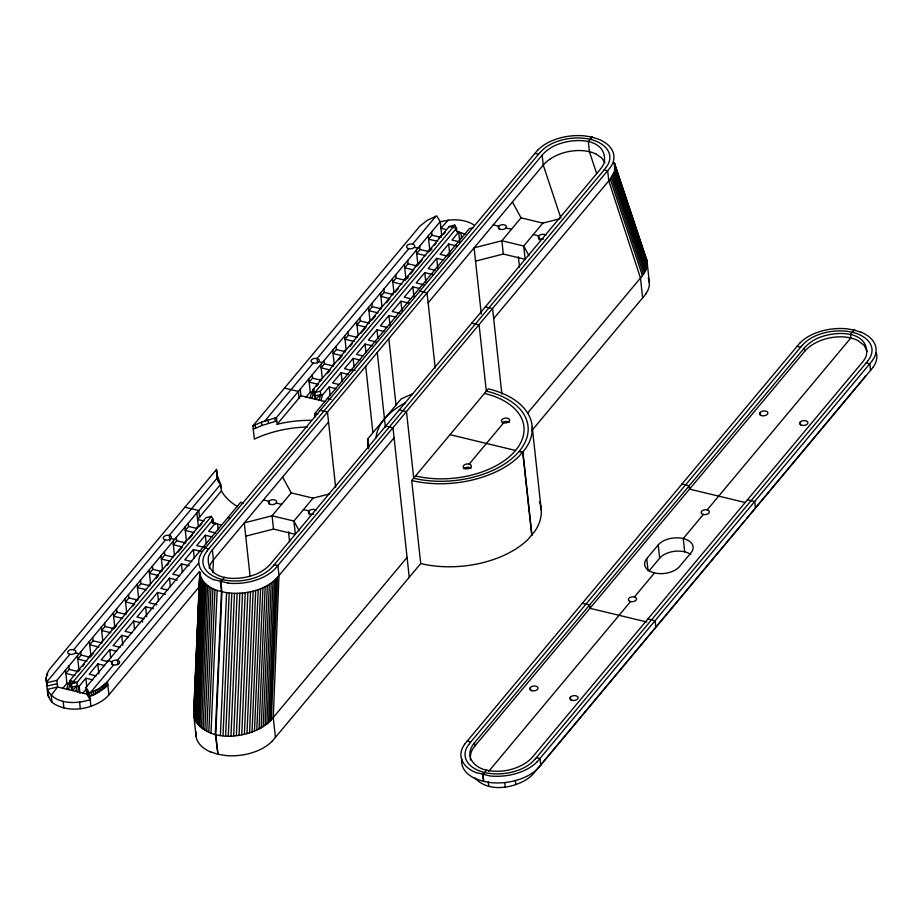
<?xml version="1.0" encoding="UTF-8"?>
<svg xmlns="http://www.w3.org/2000/svg" width="923" height="923" viewBox="0 0 923 923"><rect width="100%" height="100%" fill="white"/><g stroke="black" fill="none" stroke-linecap="round" stroke-linejoin="round"><path stroke-width="1.38" d="M216.49 469.449L216.847 474.387L216.49 469.449L50.673 667.894C47.246 671.898 45.042 677.528 46.738 682.743C47.338 690.75 47.154 700.684 55.611 704.699C70.148 712.325 88.55 709.475 102.061 700.903A39.689 23.329 -6.2 0 0 108.914 694.857L199.956 585.909M412.339 394.017A61.656 36.239 -6.2 0 0 409.281 395.275L401.136 398.967L367.827 438.829L368.104 444.551A61.656 36.239 -6.2 0 0 368.392 446.605M196.045 736.566L193.703 713.444L199.795 572.398M199.91 572.214L193.703 715.048C203.187 745.749 253.283 739.242 271.304 719.859L407.078 557.377M193.876 716.64L199.864 572.572M194.234 718.209L200.037 574.164M195.122 699.946L195.238 697.073M196.922 658.214L197.049 655.33M197.857 636.628L197.983 633.743M198.791 615.03L198.918 612.157M199.726 593.443L199.853 590.57M194.765 719.744L200.926 577.267L200.395 575.721M195.468 721.244L201.629 578.767L200.926 577.267M196.334 722.709L202.495 580.221L201.629 578.767M197.372 724.117L203.533 581.628L202.495 580.221M198.572 725.466L204.733 582.978L203.533 581.628M199.922 726.759L206.083 584.271L204.733 582.978M201.422 727.982L207.583 585.494L206.083 584.271M203.072 729.135L209.233 586.647L207.583 585.494M204.848 730.208L211.021 587.72L209.233 586.647M212.89 572.733L213.444 559.788L212.371 549.82L542.159 155.122A40.485 23.802 -6.2 0 1 549.185 148.938C564.288 137.596 607.772 134.181 604.346 162.229A40.485 23.802 -6.2 0 1 600.412 169.151L270.612 563.849A40.485 23.802 -6.2 0 1 263.597 570.033C248.483 581.375 205.01 584.79 208.436 556.742A40.485 23.802 -6.2 0 1 212.371 549.82M206.764 731.189L212.925 588.712L211.021 587.72M208.806 732.101L214.967 589.612L212.925 588.712M210.998 732.931L217.159 590.455L214.967 589.612M220.401 735.193L226.562 592.716L217.159 590.455M223.02 735.527L229.192 593.039L226.562 592.716M225.639 735.735L231.8 593.258L229.192 593.039M228.293 735.85L234.454 593.362C249.925 593.443 266.747 589.209 277.465 577.371L394.086 437.802M230.969 735.85L237.13 593.362M233.669 735.746L239.83 593.258M236.369 735.527L242.53 593.051M239.057 735.216L245.218 592.728M241.734 734.8L247.895 592.312M244.387 734.27L250.548 591.793M246.983 733.658L253.156 591.17M249.545 732.943L255.706 590.455M252.037 732.124L258.198 589.647M254.448 731.224L260.609 588.747M256.779 730.243L262.951 587.755M259.028 729.17L265.189 586.682M261.163 728.028L267.324 585.54M263.182 726.805L269.343 584.317M265.086 725.524L271.247 583.036M266.862 724.174L273.023 581.686M268.501 722.767L274.662 580.29M269.989 721.325L276.15 578.836M271.304 719.859L277.465 577.371M470.234 757.195L470.926 752.983A40.485 23.802 -6.2 0 1 474.86 746.061L804.648 351.363A40.485 23.802 -6.2 0 1 811.675 345.179C820.789 339.214 831.854 336.457 842.699 336.86A29.974 17.618 -6.2 0 1 857.836 340.506L864.124 345.317L867.262 351.525M57.238 683.689L47.096 686.054L46.231 677.424M193.703 713.444L194.222 710.202M493.667 318.62L610.288 179.05L614.556 171.182L614.545 163.175M527.668 413.043L642.431 275.7L646.181 269.447L647.219 264.589L646.688 259.813L614.464 162.99M209.14 568.118L209.521 566.71A40.485 23.802 -6.2 0 1 213.455 559.788L328.553 422.03M66.698 689.204L68.256 683.585L70.759 680.586M68.521 689.643L70.079 684.024L69.71 680.701L205.864 517.768L211.413 516.349L213.144 519.522L213.501 522.833L215.786 523.872L213.351 523.283M75.801 691.396L77.359 685.777L77.001 682.455L213.144 519.522M77.624 691.835L79.182 686.216L85.862 678.209L92.842 679.893M310.059 397.951L311.616 392.344L314.12 389.344M311.882 398.39L313.439 392.783L313.07 389.46L449.224 226.516L454.774 225.108L456.504 228.269L456.862 231.592L465.515 234.154M319.162 400.144L320.719 394.536L320.35 391.214L456.504 228.269L449.224 226.516M320.985 400.582L322.531 394.975L329.223 386.968L336.203 388.652M224.451 577.221L220.862 581.859L221.947 591.828L215.786 734.316L217.955 754.241L225.189 755.452M596.65 173.489L589.416 151.707L588.332 141.75L591.908 137.112L598.9 139.315A41.627 24.471 -6.2 0 1 610.265 167.571L275.066 568.868A41.627 24.471 -6.2 0 1 228.073 583.14M486.583 770.14C477.283 768.617 466.969 759.975 470.557 749.661A40.485 23.802 -6.2 0 1 474.503 742.738L804.291 348.04A40.485 23.802 -6.2 0 1 811.317 341.856C826.42 330.515 869.893 327.1 866.478 355.136A40.485 23.802 -6.2 0 1 862.544 362.07L532.744 756.756A40.485 23.802 -6.2 0 1 525.729 762.94C514.307 770.301 499.874 773.082 486.583 770.14L482.994 774.778L483.721 781.423L490.955 782.635A41.627 24.471 -6.2 0 0 537.832 768.398M707.18 509.877L850.821 337.98L850.452 334.657L854.04 330.019L861.032 332.234M272.158 741.25L420.726 563.549A82.597 48.55 -6.2 0 0 528.233 539.17L534.913 531.175A82.597 48.55 -6.2 0 0 539.436 501.674M202.414 551.377L537.705 150.103M645.754 294.125L531.66 430.787M464.534 744.296L799.837 343.021M872.5 360.512L537.198 761.787M873.216 367.158L537.924 768.432M307.347 427.014A83.416 49.034 -6.2 0 0 256.606 438.056L254.367 439.14L252.925 425.849L419.896 226.112L427.28 220.285L436.775 215.947L440.213 221.601L441.656 234.88L439.117 237.926M69.848 654.303A4.13 2.423 -6.2 0 1 69.571 650.104A4.13 2.423 -6.2 0 1 75.882 651.626A4.13 2.423 -6.2 0 1 69.848 654.303L46.577 682.143M73.678 649.723L165.436 539.967A4.13 2.423 -6.2 0 0 171.459 537.29A4.13 2.423 -6.2 0 0 165.159 535.767A4.13 2.423 -6.2 0 0 165.436 539.967M217.713 477.422L169.267 535.386L169.878 541.074M264.82 421.038L313.243 363.074A4.13 2.423 -6.2 0 0 319.277 360.385A4.13 2.423 -6.2 0 0 312.966 358.874A4.13 2.423 -6.2 0 0 313.243 363.074M408.762 248.714A4.13 2.423 -6.2 0 1 408.474 244.514A4.13 2.423 -6.2 0 1 414.785 246.037A4.13 2.423 -6.2 0 1 408.762 248.714L317.074 358.482L317.547 362.751M412.593 244.133L435.841 216.282M46.738 682.743L56.88 680.366L220.689 484.321L217.078 475.31L218.67 482.764L218.313 479.452M252.925 425.849L261.463 422.192L276.404 417.646L440.213 221.601M68.821 666.071L69.179 669.394L65.845 673.386L74.948 675.578M80.763 651.776L81.12 655.099L77.786 659.103L86.889 661.295M92.704 637.481L93.073 640.804L89.727 644.808L98.83 647M104.657 623.187L105.014 626.509L101.668 630.513L110.772 632.705M116.598 608.903L116.956 612.214L113.61 616.218L122.713 618.41M128.539 594.608L128.897 597.931L125.563 601.923L134.654 604.115L132.935 606.18M140.481 580.313L140.838 583.636L137.504 587.628L146.607 589.82M152.422 566.018L152.78 569.341L149.445 573.333L158.548 575.525L155.964 578.617M164.363 551.723L164.732 555.046L161.387 559.05L170.49 561.23M176.316 537.428L176.674 540.751L173.328 544.755L182.431 546.947L178.127 552.092M188.257 523.133L188.615 526.456L185.269 530.46L194.372 532.652M312.182 374.83L312.539 378.153L309.205 382.145L318.297 384.337L316.635 386.333M324.123 360.535L324.481 363.858L321.146 367.85L330.249 370.042L327.665 373.134M336.064 346.24L336.422 349.563L333.088 353.555L342.191 355.747L338.753 359.866M348.006 331.945L348.375 335.268L345.029 339.26L354.132 341.452M359.958 317.65L360.316 320.973L356.97 324.977L366.073 327.169L360.916 333.341M371.9 303.355L372.257 306.678L368.912 310.682L378.015 312.874M383.841 289.061L384.199 292.383L380.864 296.387L389.956 298.579M395.782 274.777L396.14 278.088L392.806 282.092L401.909 284.284M407.724 260.482L408.081 263.805L404.747 267.797L413.85 269.989M419.665 246.187L420.034 249.51L416.688 253.502L425.791 255.694M431.618 231.892L431.976 235.215L428.63 239.207L437.733 241.399M220.689 484.321L221.416 490.955L197.58 519.487L204.075 521.057M276.404 417.646L277.119 424.292L300.956 395.759L300.24 389.125M62.568 688.57L66.929 683.355L65.475 670.075M77.151 671.125L78.87 669.06L77.428 655.78M88.227 657.857L90.812 654.765L89.369 641.485M101.034 642.535L102.753 640.47L101.311 627.19M112.121 629.267L114.694 626.186L113.252 612.895M124.917 613.945L126.636 611.891L125.193 598.6M136.004 600.688L138.588 597.596L137.135 584.305M148.811 585.355L150.53 583.301L149.088 570.022M159.887 572.098L162.471 569.006L161.029 555.727M172.693 556.777L174.412 554.711L172.97 541.432M183.781 543.509L186.354 540.417L184.912 527.137M196.576 528.187L198.295 526.133L196.853 512.842M305.986 397.259L310.278 392.113L308.836 378.822M319.646 380.899L322.231 377.819L320.777 364.527M332.453 365.577L334.172 363.524L332.73 350.232M343.529 352.321L346.113 349.229L344.671 335.949M356.336 336.999L358.055 334.934L356.613 321.654M367.423 323.731L369.996 320.639L368.554 307.359M380.218 308.409L381.937 306.344L380.495 293.064M391.306 295.141L393.89 292.06L392.437 278.769M404.112 279.819L405.832 277.765L404.389 264.474M415.188 266.562L417.773 263.47L416.331 250.179M427.995 251.229L429.714 249.175L428.272 235.896M80.001 669.521L78.282 671.586L69.179 669.394M82.585 666.441L84.305 664.375M91.089 656.265L93.673 653.172M114.971 627.675L116.69 625.621M167.051 565.349L168.771 563.295M189.215 538.824L192.653 534.705M199.391 526.652L201.895 523.653M349.829 346.61L352.413 343.518M371.992 320.073L375.442 315.954M386.518 302.698L389.102 299.606M395.021 292.522L398.459 288.403M406.108 279.254L408.681 276.162M410.412 274.108L412.985 271.016M422.353 259.813L417.184 265.997L408.081 263.805M431.71 248.61L429.126 251.702L420.034 249.51M434.295 245.518L436.014 243.464M443.582 234.407L445.255 232.4M211.413 516.349L71.44 683.874L72.167 690.519L77.359 685.777L79.182 686.216L79.955 693.335M454.774 225.108L314.801 392.621L315.516 399.267L320.719 394.536L322.531 394.975M104.784 665.598L97.803 663.914L89.208 674.217L96.188 675.89M116.725 651.303L109.756 649.63L101.149 659.922L108.129 661.606M128.193 636.893L121.698 635.336L113.091 645.627L120.071 647.311M140.134 622.61L133.639 621.041L125.032 631.332L132.012 633.016M153.38 608.626L145.58 606.746L136.973 617.037L143.953 618.722M165.321 594.331L157.521 592.451L148.926 602.742L156.956 604.68M177.274 580.036L169.463 578.156L160.867 588.459L167.848 590.132M189.215 565.741L181.416 563.861L172.809 574.164L179.789 575.837M201.156 551.446L193.357 549.577L184.75 559.869L191.73 561.553M212.278 536.955L205.298 535.282L196.691 545.574L203.671 547.258M221.497 525.245L215.324 523.272L208.633 531.279L215.613 532.963M348.144 374.357L341.164 372.673L332.568 382.964L339.537 384.649M360.085 360.062L353.105 358.378L344.51 368.681L352.309 370.55M372.027 345.767L365.058 344.083L356.451 354.386L362.947 355.943M383.98 331.472L376.999 329.788L368.392 340.091L376.192 341.971M395.921 317.177L388.941 315.504L380.334 325.796L386.841 327.365M408.924 303.148L400.882 301.21L392.275 311.501L400.086 313.382M419.803 288.587L412.823 286.915L404.228 297.206L410.723 298.775M432.806 274.558L424.765 272.62L416.169 282.911L423.969 284.792M443.686 260.009L436.717 258.325L428.11 268.616L435.091 270.301M456.7 245.968L448.659 244.03L440.052 254.333L447.032 256.006M90.881 706.303L90.2 699.669L86.727 694.015L86.001 687.381L240.765 502.158L243.107 503.393M314.939 417.15L314.57 413.827L469.346 228.604L473.141 227.716M82.712 693.242L85.977 689.331M207.237 550.719L540.001 152.48M90.373 692.688L113.633 664.848A4.13 2.423 -6.2 0 0 119.655 662.172A4.13 2.423 -6.2 0 0 113.344 660.649A4.13 2.423 -6.2 0 0 113.633 664.848M198.583 563.134L117.463 660.257L117.925 664.537M86.727 694.015L57.595 687.012L47.454 689.377C54.676 704.884 76.205 704.203 90.2 699.669L89.439 693.023L98.934 688.685L106.318 682.858L199.426 571.522M428.145 302.848L543.243 165.09A40.485 23.802 -6.2 0 1 550.27 158.906M329.73 493.897L313.059 498.143L291.218 492.882L272.066 515.795L244.283 522.88L250.087 576.217M559.546 218.855L542.874 223.101L521.034 217.84L501.881 240.765L474.099 247.837L481.298 314.062M313.059 498.143L293.906 521.057L295.348 534.348L273.508 529.087L245.726 536.159M542.874 223.101L523.722 246.014L525.175 259.305L503.323 254.044L475.553 261.117M272.77 566.491L605.534 168.251M411.704 480.514L488.313 388.837A82.597 48.55 -6.2 0 1 525.891 448.14L519.211 456.135A82.597 48.55 -6.2 0 1 411.704 480.514L420.726 563.549M469.184 464.073L503.658 422.815A4.13 2.423 -6.2 0 0 509.681 420.138A4.13 2.423 -6.2 0 0 503.37 418.615A4.13 2.423 -6.2 0 0 503.658 422.815M469.369 743.638L802.133 345.387M648.05 570.61L646.746 558.657L658.237 544.905A18.587 10.926 -6.2 0 1 683.239 538.536L703.349 514.469A4.13 2.423 -6.2 0 0 709.372 511.792A4.13 2.423 -6.2 0 0 703.072 510.269A4.13 2.423 -6.2 0 0 703.349 514.469M649.077 570.875L659.68 558.184A18.587 10.926 -6.2 0 1 690.808 554.458M488.786 771.247L630.571 601.565A4.13 2.423 -6.2 0 0 636.605 598.889A4.13 2.423 -6.2 0 0 630.294 597.366A4.13 2.423 -6.2 0 0 630.571 601.565M634.401 596.973L654.511 572.918A18.587 10.926 -6.2 0 0 679.513 566.537L691.004 552.796A18.587 10.926 -6.2 0 0 683.239 538.536L684.681 551.816M534.902 759.41L867.666 361.17M744.861 520.618L533.829 773.186A39.689 23.329 -6.2 0 1 526.964 779.231C511.942 788.669 488.025 792.361 474.918 778.008M746.684 518.438L863.616 378.499A39.689 23.329 -6.2 0 0 865.543 375.846M86.37 690.704L89.843 696.346L93.788 694.811L105.418 687.439L107.841 684.889L107.472 681.578M474.157 225.085C466.588 220.02 456.966 219.189 448.128 220.205L440.94 228.235L445.486 229.331M590.247 139.454L592.393 137.227M222.535 579.517L220.378 581.744L221.462 591.712L215.301 734.2L217.955 754.241M852.367 332.372L854.525 330.146M484.667 772.436L482.51 774.662L483.721 781.423M550.27 158.906C559.384 152.941 570.449 150.184 581.294 150.587A29.974 17.618 -6.2 0 1 596.42 154.233M253.283 429.172L261.82 425.515L276.762 420.969M439.602 221.958L448.128 220.205M320.35 391.214L314.801 392.621L313.07 389.46M320.719 394.536L315.158 395.944L313.439 392.783L310.278 392.113M77.359 685.777L71.798 687.197L70.079 684.024L66.929 683.355M277.119 424.292L282.6 423.046A83.416 49.034 -6.2 0 1 311.432 420.334M212.14 522.995L215.324 523.272M314.57 413.827L317.847 413.942M231.8 593.258L234.454 593.362M228.108 583.071L213.882 579.656M471.676 323.223L479.095 324.804L486.317 391.225M591.908 137.112L584.674 135.889A41.627 24.471 -6.2 0 0 537.797 150.126M854.04 330.019L846.806 328.807A41.627 24.471 -6.2 0 0 799.929 343.044M184.935 507.223L198.768 510.546L199.495 517.192M534.879 153.368L538.524 154.245M604.057 170.028L607.692 170.905L608.776 180.873L640.481 278.031L642.65 297.956M493.251 224.912L498.72 226.227L499.008 228.892M506 227.981L511.457 229.296M533.298 234.557L538.767 235.873L539.194 239.853M431.976 235.215L441.079 237.407M458.973 241.711L451.993 240.038L458.685 232.031L460.958 233.058L461.535 238.376M429.714 249.175L431.837 249.683M414.312 247.295L418.004 248.183M447.124 255.198L449.582 255.786M797.01 346.287L800.656 347.163M866.178 362.947L869.824 363.824L870.539 370.458M405.832 277.765L407.954 278.273M396.14 278.088L405.243 280.28M419.78 291.126L427.061 292.879L435.218 368.035M485.313 306.909L492.594 308.663L501.87 394.063M384.199 292.383L393.302 294.575M372.257 306.678L381.361 308.87M360.316 320.973L369.419 323.165M348.375 335.268L357.466 337.46M336.422 349.563L345.525 351.755M318.804 361.654L322.45 362.531M351.582 369.546L355.228 370.423M324.481 363.858L333.584 366.05M312.539 378.153L321.642 380.334M327.446 398.424L331.092 399.301M284.492 388.075L298.325 391.41L299.04 398.055M681.901 484.044L689.181 485.798L689.55 489.121L745.023 502.47M747.434 499.816L754.714 501.57L755.441 508.215M300.956 395.759L324.884 401.528M450.009 434.675L515.542 450.459A74.325 43.693 -6.2 0 0 484.483 393.417M320.189 410.308L327.469 412.062L335.637 487.217M385.722 426.091L393.002 427.845L409.235 577.302M263.436 499.954L268.893 501.27L269.193 503.923M276.185 503.023L281.642 504.339M303.482 509.6L308.951 510.915L309.378 514.896M227.9 517.561L230.323 518.149M582.321 603.227L589.601 604.98L589.959 608.303L646.827 621.998M647.854 619.01L655.134 620.764L655.849 627.398M188.615 526.456L196.507 528.36M170.986 538.547L174.643 539.436M203.764 546.439L206.198 547.027M176.674 540.751L185.777 542.943M205.079 548.066L208.725 548.943M274.258 564.726L277.892 565.591L278.977 575.56L273.254 717.529L275.412 737.454M164.732 555.046L172.613 556.95M152.78 569.341L161.883 571.533M140.838 583.636L149.941 585.828M128.897 597.931L138 600.123M116.956 612.214L126.059 614.406M105.014 626.509L114.117 628.701M93.073 640.804L102.165 642.996M467.211 740.984L470.857 741.861M536.39 757.633L540.024 758.51L540.751 765.155M75.409 652.896L79.09 653.772M108.222 660.787L111.902 661.676L112.214 664.525M81.12 655.099L90.223 657.291M483.237 781.308L476.73 779.208M217.47 754.126L210.963 752.026M399.347 409.777L406.489 411.704L413.712 478.126M476.014 772.563L490.228 775.989A41.627 24.471 -6.2 0 0 537.105 761.763M596.373 154.222L601.692 157.948L605.015 162.644M221.416 490.955L223.331 493.978A83.416 49.034 -6.2 0 0 237.523 506.635M221.047 487.644L220.159 483.479M86.001 687.381L89.439 693.023M644.589 255.325L645.454 256.779M512.403 201.999L521.034 217.84M529.041 255.763L523.722 246.014L501.881 240.765L503.323 254.044M455.708 229.481L456.862 231.592L458.685 232.031L459.769 241.999M282.588 477.041L291.218 492.882M299.214 530.806L293.906 521.057L272.066 515.795L273.508 529.087M211.782 519.672L213.501 522.833M646.158 258.278L646.688 259.813M614.222 162.852L647.046 261.382L649.388 282.899M614.256 164.121L647.219 262.974M615.087 167.94L647.219 264.589M614.914 169.555L647.046 266.205M614.556 171.182L646.7 267.82M614.037 172.797L646.181 269.447M613.345 174.401L645.477 271.05M612.48 175.993L644.623 272.643M611.453 177.562L643.596 274.2M610.288 179.05L642.431 275.7M560.896 218.174L543.243 165.09L542.159 155.122M313.439 392.783L315.516 399.267M70.079 684.024L72.167 690.519M48.181 696.023L47.592 692.065M470.292 758.568L470.499 759.917M216.478 471.076L217.251 477.214M106.318 682.858L106.687 686.181M105.049 684.116L105.418 687.439M103.676 685.327L104.045 688.65M102.188 686.504L102.557 689.816M100.607 687.623L100.976 690.935M98.934 688.685L99.303 691.996M97.169 689.689L97.538 693M95.334 690.623L95.704 693.946M93.431 691.5L93.788 694.811M91.458 692.296L91.827 695.619M47.327 673.294L47.581 675.509M46.15 678.786L46.761 684.762M804.291 348.04L804.648 351.363M800.172 422.146L800.46 424.799M760.125 412.5L760.414 415.165M658.237 544.905L659.68 558.184M570.356 697.188L570.645 699.842M518.357 256.767L519.487 267.185M532.225 426.934L541.247 509.969M531.925 535.132L522.903 452.108L519.188 451.335A78.455 46.115 -6.2 0 1 413.619 478.218M531.763 535.34L522.741 452.305L519.188 451.335A78.455 46.115 -6.2 0 0 486.398 391.133M530.31 687.543L530.598 690.196M515.322 780.362L515.795 784.631M448.659 244.03L449.743 253.998M504.731 782.762L505.193 787.031M436.717 258.325L437.79 268.293M488.302 782.023L488.763 786.292M424.765 272.62L425.849 282.588M474.491 742.738L474.86 746.061M412.823 286.915L413.908 296.871M400.882 301.21L401.966 311.166M388.941 315.504L390.025 325.461M388.825 338.637L396.036 405.059M376.999 329.788L377.922 338.337M377.265 352.471L385.41 427.487M365.058 344.083L365.981 352.632M365.704 366.304L372.915 432.737M367.827 438.829L368.75 447.367M368.104 444.551L368.565 448.82M353.105 358.378L354.04 366.916M341.164 372.673L342.098 381.211M329.223 386.968L330.157 395.506M288.541 531.81L289.626 541.824M216.859 472.772L217.632 479.891M217.597 524.31L218.174 529.617M205.298 535.282L206.221 543.82M193.357 549.577L194.28 558.115M181.416 563.861L182.339 572.41M169.463 578.156L170.397 586.693M157.521 592.451L158.456 600.988M145.58 606.746L146.665 616.714M142.384 619.91L142.615 622.125M133.639 621.041L134.562 629.578M121.698 635.336L122.782 645.292M109.756 649.63L110.679 658.168M107.841 684.889L108.914 694.857M97.803 663.914L98.888 673.882M85.862 678.209L86.797 686.758M56.88 680.366L57.595 687.012L51.203 695.227L51.896 701.872M274.869 417.992L275.227 421.315M268.051 419.93L268.408 423.253M261.463 422.192L261.82 425.515M255.175 424.765L255.533 428.099M79.609 702.068L80.289 708.702M63.179 701.318L63.86 707.953M47.973 690.646L48.665 697.28M605.396 168.217A37.462 22.014 -6.2 0 0 590.328 139.35A37.462 22.014 -6.2 0 0 540.151 152.503M515.542 450.459A74.325 43.693 -6.2 0 1 415.535 475.933M376.053 437.814A74.325 43.693 -6.2 0 1 405.185 402.936M272.631 566.468A37.462 22.014 -6.2 0 1 222.455 579.621A37.462 22.014 -6.2 0 1 207.375 550.754M313.808 514.03A4.13 2.423 -6.2 0 1 308.778 512.98A4.13 2.423 -6.2 0 1 310.705 509.761A4.13 2.423 -6.2 0 1 316.07 510.246M543.624 238.988A4.13 2.423 -6.2 0 1 538.594 237.938A4.13 2.423 -6.2 0 1 540.52 234.719A4.13 2.423 -6.2 0 1 545.885 235.203M210.894 752.083A41.627 24.471 -6.2 0 1 196.068 731.754M648.315 278.204A41.627 24.471 -6.2 0 1 645.65 294.114M272.066 741.215A41.627 24.471 -6.2 0 1 225.166 755.51M213.813 579.702A41.627 24.471 -6.2 0 1 202.506 551.4M463.992 468.803A4.13 2.423 -6.2 0 1 471.111 468.134M502.285 422.965A4.13 2.423 -6.2 0 1 509.415 422.296M867.528 361.135A37.462 22.014 -6.2 0 0 852.46 332.268A37.462 22.014 -6.2 0 0 802.272 345.421M534.763 759.375A37.462 22.014 -6.2 0 1 484.587 772.539A37.462 22.014 -6.2 0 1 469.507 743.673M861.09 332.188A41.627 24.471 -6.2 0 1 872.397 360.489M876.308 352.771A41.627 24.471 -6.2 0 1 873.123 367.135M476.66 779.266A41.627 24.471 -6.2 0 1 461.835 758.937M475.945 772.62A41.627 24.471 -6.2 0 1 464.638 744.307M654.511 572.918A18.587 10.926 -6.2 0 1 646.746 558.657M77.001 682.455L71.44 683.874L69.71 680.701L77.001 682.455M270.624 504.443A4.13 2.423 -6.2 0 0 276.646 501.766A4.13 2.423 -6.2 0 0 270.347 500.243A4.13 2.423 -6.2 0 0 270.624 504.443M500.439 229.4A4.13 2.423 -6.2 0 0 506.462 226.723A4.13 2.423 -6.2 0 0 500.162 225.2A4.13 2.423 -6.2 0 0 500.439 229.4M465.354 468.653A4.13 2.423 -6.2 0 0 471.376 465.977A4.13 2.423 -6.2 0 0 465.077 464.454A4.13 2.423 -6.2 0 0 465.354 468.653M761.844 415.673A4.13 2.423 -6.2 0 0 767.878 412.996A4.13 2.423 -6.2 0 0 761.567 411.473A4.13 2.423 -6.2 0 0 761.844 415.673M801.891 425.318A4.13 2.423 -6.2 0 0 807.925 422.642A4.13 2.423 -6.2 0 0 801.614 421.119A4.13 2.423 -6.2 0 0 801.891 425.318M572.075 700.361A4.13 2.423 -6.2 0 0 578.11 697.673A4.13 2.423 -6.2 0 0 571.799 696.161A4.13 2.423 -6.2 0 0 572.075 700.361M532.029 690.716A4.13 2.423 -6.2 0 0 538.051 688.039A4.13 2.423 -6.2 0 0 531.752 686.516A4.13 2.423 -6.2 0 0 532.029 690.716"/></g></svg>
